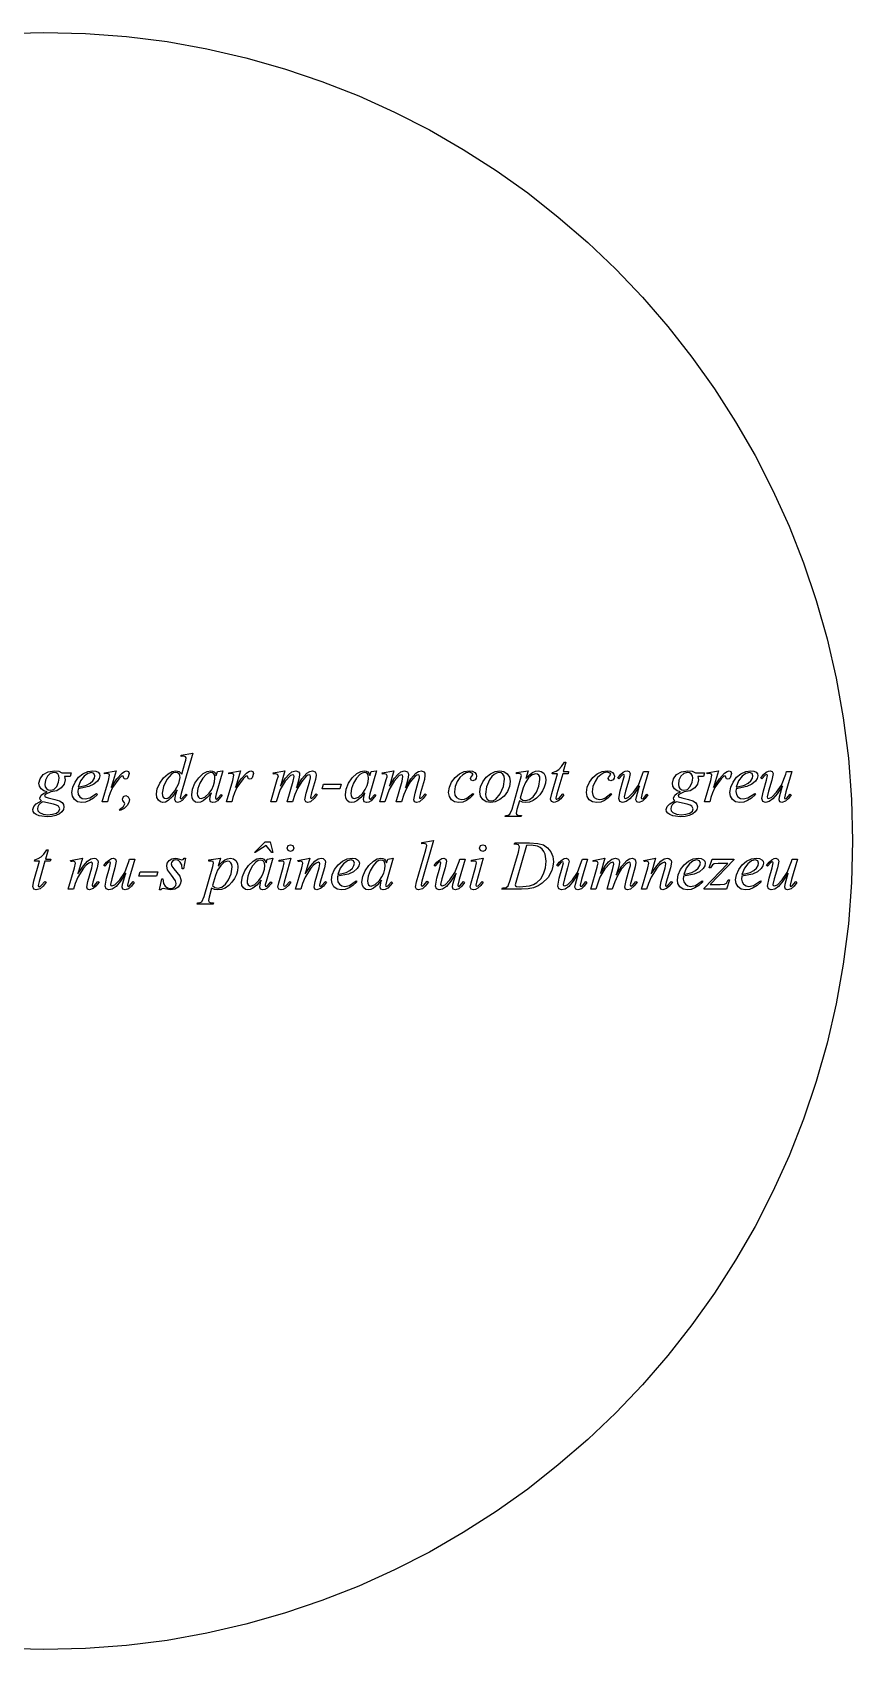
# Model space of a CAD drawing. Extents: x 47 to 525, y 11 to 386.
# Drawn here: x 469.7 to 525.4, y 276.6 to 386.3 of the extents above; entities that cross this region are included whole.
import ezdxf

# ---------------------------------------------------------------- set-up
doc = ezdxf.new("R2010")
doc.units = 0
doc.layers.add('Layer_1', color=7, linetype='CONTINUOUS')

msp = doc.modelspace()

# ---------------------------------------------------------------- linework, layer by layer
at = {"layer": 'Layer_1', "color": 1}
for points in [[(467.807811, 386.24511), (470.529017, 386.312552), (473.352992, 386.241146), (476.139896, 386.029227), (478.886279, 385.680242), (481.588694, 385.19764), (484.243694, 384.58487), (486.847829, 383.845378), (489.397652, 382.982614), (491.889714, 382.000024), (494.320569, 380.901058), (496.686767, 379.689163), (498.984861, 378.367787), (501.211402, 376.940378), (503.362943, 375.410385), (505.436036, 373.781255), (507.427232, 372.056436), (509.333083, 370.239377), (511.150142, 368.333525), (512.874961, 366.342328), (514.50409, 364.269236), (516.034083, 362.117694), (517.461492, 359.891153), (518.782867, 357.593059), (519.994762, 355.22686), (521.093728, 352.796006), (522.076317, 350.303943), (522.939081, 347.75412), (523.678573, 345.149985), (524.291343, 342.494985), (524.773944, 339.79257), (525.122928, 337.046187), (525.334847, 334.259283), (525.406253, 331.435308), (525.406253, 331.435308)], [(525.406253, 331.435307), (525.334847, 328.611332), (525.122928, 325.824428), (524.773944, 323.078045), (524.291343, 320.375629), (523.678573, 317.72063), (522.939081, 315.116495), (522.076317, 312.566672), (521.093728, 310.074609), (519.994762, 307.643754), (518.782867, 305.277556), (517.461492, 302.979462), (516.034083, 300.752921), (514.50409, 298.601379), (512.874961, 296.528286), (511.150142, 294.53709), (509.333083, 292.631238), (507.427232, 290.814179), (505.436036, 289.08936), (503.362943, 287.46023), (501.211402, 285.930237), (498.984861, 284.502828), (496.686767, 283.181452), (494.320569, 281.969557), (491.889714, 280.870591), (489.397652, 279.888001), (486.847829, 279.025237), (484.243694, 278.285745), (481.588694, 277.672975), (478.886279, 277.190373), (476.139896, 276.841388), (473.352992, 276.629469), (470.529017, 276.558062), (467.807811, 276.625505)]]:
    msp.add_lwpolyline(points, dxfattribs=at)
at = {"layer": 'Layer_1', "color": 7}
for points in [[(480.646401, 337.398559), (479.848954, 334.663117), (479.784043, 334.371026), (479.80267, 334.326982), (479.84441, 334.306126), (479.916264, 334.336261), (480.180537, 334.614442), (480.259362, 334.565762), (479.920893, 334.190217), (479.756886, 334.082422), (479.603308, 334.04649), (479.473486, 334.102127), (479.422488, 334.259762), (479.492028, 334.614442), (479.582452, 334.901897), (479.261389, 334.462602), (478.970453, 334.183263), (478.784412, 334.080683), (478.606499, 334.04649), (478.441322, 334.085319), (478.298171, 334.201808), (478.200805, 334.387262), (478.168349, 334.628353), (478.223411, 334.985351), (478.388595, 335.365532), (478.644169, 335.720791), (478.970453, 336.003029), (479.243997, 336.150813), (479.49437, 336.200074), (479.70996, 336.149074), (479.888437, 335.979848), (480.115626, 336.786571), (480.157367, 336.923342), (480.185024, 337.076343), (480.150255, 337.157479), (480.025089, 337.196889), (479.848898, 337.180661), (479.848898, 337.266434), (480.646345, 337.398567), (480.646401, 337.398559)], [(472.382116, 336.056338), (472.314891, 335.815247), (471.927767, 335.815247), (471.971793, 335.581113), (471.906889, 335.29192), (471.712177, 335.036342), (471.401535, 334.850888), (470.993526, 334.772069), (470.624944, 334.595889), (470.578575, 334.51939), (470.620316, 334.433617), (470.831249, 334.357118), (471.28097, 334.2528), (471.591033, 334.156596), (471.774746, 334.044164), (471.863413, 333.912029), (471.892969, 333.761347), (471.85762, 333.57937), (471.751575, 333.413621), (471.579441, 333.273372), (471.341252, 333.167895), (471.057859, 333.100088), (470.745481, 333.077485), (470.221592, 333.147031), (470.018738, 333.226429), (469.883123, 333.330167), (469.806627, 333.447815), (469.781128, 333.568939), (469.848353, 333.777574), (470.012945, 333.953754), (470.367614, 334.16239), (470.287646, 334.249902), (470.26099, 334.345527), (470.3537, 334.542572), (470.500915, 334.652105), (470.752452, 334.772069), (470.523521, 334.849729), (470.346758, 334.985342), (470.235485, 335.159205), (470.198394, 335.351612), (470.270254, 335.663407), (470.485837, 335.94043), (470.823142, 336.135157), (471.255485, 336.200066), (471.540614, 336.165293), (471.756204, 336.056338), (472.382116, 336.056338), (472.382116, 336.056338)], [(471.577698, 335.692384), (471.551621, 335.858134), (471.473389, 335.984473), (471.355166, 336.064451), (471.204488, 336.091111), (470.965135, 336.025043), (470.770994, 335.826838), (470.644058, 335.559089), (470.601746, 335.27975), (470.628987, 335.117478), (470.710712, 334.987661), (470.831263, 334.902468), (470.974984, 334.87407), (471.21143, 334.941298), (471.406164, 335.126752), (471.531357, 335.428114), (471.577698, 335.692384), (471.577698, 335.692384)], [(472.848065, 334.976071), (472.831978, 334.78366), (472.868491, 334.592412), (472.978028, 334.4313), (473.139721, 334.323504), (473.332697, 334.287573), (473.652624, 334.354798), (474.111602, 334.65848), (474.160286, 334.591252), (473.888772, 334.352915), (473.623633, 334.182674), (473.364869, 334.08053), (473.112479, 334.046481), (472.815758, 334.099799), (472.602475, 334.259754), (472.473824, 334.484037), (472.430941, 334.730342), (472.48426, 335.079808), (472.644216, 335.437385), (472.884726, 335.758453), (473.179704, 335.998384), (473.506574, 336.149645), (473.842701, 336.200066), (474.056555, 336.175145), (474.206655, 336.100382), (474.295322, 335.991428), (474.324878, 335.86393), (474.286629, 335.675579), (474.171885, 335.49534), (473.922683, 335.287864), (473.578428, 335.124432), (472.848206, 334.976071), (472.848065, 334.976071)], [(472.864434, 335.089659), (473.423121, 335.224113), (473.672323, 335.363783), (473.849672, 335.527795), (473.957452, 335.701658), (473.993379, 335.866247), (473.930782, 336.023883), (473.756934, 336.084157), (473.512952, 336.020986), (473.253901, 335.831475), (473.024398, 335.52084), (472.864434, 335.089659), (472.864434, 335.089659)], [(474.635378, 336.070246), (475.43514, 336.200066), (475.101327, 335.073432), (475.488473, 335.662248), (475.83852, 336.042427), (476.008898, 336.160656), (476.144505, 336.200066), (476.265042, 336.153702), (476.309097, 336.023883), (476.230273, 335.731794), (476.162476, 335.653556), (476.070337, 335.627476), (475.977599, 335.662249), (475.93123, 335.768884), (475.910346, 335.826838), (475.866291, 335.84538), (475.792123, 335.826838), (475.608989, 335.646021), (475.191723, 335.057207), (475.024817, 334.711798), (474.913537, 334.394207), (474.83934, 334.102119), (474.484672, 334.102119), (474.913537, 335.541703), (474.987705, 335.898703), (474.952935, 335.968248), (474.830084, 336.005338), (474.651578, 335.984482), (474.635491, 336.070255), (474.635378, 336.070246)], [(479.786357, 335.752659), (479.764915, 335.886532), (479.70059, 335.99143), (479.60323, 336.059235), (479.482686, 336.081837), (479.335043, 336.051701), (479.184215, 335.961292), (478.873002, 335.599657), (478.636549, 335.12791), (478.557731, 334.677025), (478.576859, 334.523446), (478.634242, 334.410435), (478.718266, 334.342628), (478.817376, 334.320025), (478.945593, 334.352625), (479.08917, 334.450422), (479.422404, 334.841614), (479.695369, 335.33017), (479.786357, 335.752659), (479.786357, 335.752659)], [(482.679446, 336.200066), (482.22741, 334.628345), (482.176384, 334.417389), (482.169329, 334.366389), (482.192471, 334.30148), (482.23884, 334.280624), (482.317665, 334.317714), (482.558767, 334.595895), (482.637564, 334.540257), (482.30838, 334.171669), (482.145538, 334.077783), (481.995452, 334.046487), (481.844745, 334.097487), (481.796062, 334.241215), (481.847088, 334.540257), (481.895771, 334.71412), (481.604249, 334.377407), (481.337084, 334.160079), (481.155685, 334.074885), (480.977758, 334.046487), (480.820123, 334.08126), (480.685658, 334.185577), (480.59352, 334.353066), (480.562807, 334.572713), (480.617862, 334.951155), (480.783025, 335.349301), (481.035134, 335.71847), (481.346341, 336.005343), (481.605399, 336.151389), (481.849402, 336.200071), (481.978631, 336.181526), (482.083533, 336.125889), (482.166993, 336.027366), (482.227269, 335.880161), (482.310722, 336.144434), (482.679304, 336.200071), (482.679446, 336.200066)], [(481.854171, 336.07952), (481.701172, 336.044747), (481.538901, 335.94043), (481.315197, 335.695862), (481.116979, 335.356249), (480.979628, 334.987659), (480.933845, 334.65616), (480.953551, 334.514752), (481.012669, 334.405798), (481.097287, 334.337993), (481.193489, 334.315391), (481.457176, 334.408697), (481.742891, 334.688616), (481.91632, 334.938255), (482.040198, 335.191081), (482.114525, 335.447094), (482.1393, 335.706295), (482.12018, 335.8761), (482.062818, 335.99143), (481.972401, 336.057497), (481.854171, 336.07952), (481.854171, 336.07952)], [(483.073541, 336.070235), (483.873302, 336.200054), (483.53949, 335.07342), (483.926614, 335.662237), (484.276654, 336.042416), (484.447053, 336.160645), (484.582668, 336.200054), (484.703205, 336.153691), (484.74726, 336.023871), (484.668435, 335.731783), (484.600631, 335.653544), (484.508471, 335.627465), (484.415761, 335.662237), (484.369392, 335.768872), (484.348508, 335.826827), (484.304453, 335.845369), (484.230257, 335.826827), (484.047123, 335.64601), (483.629857, 335.057195), (483.462951, 334.711786), (483.351671, 334.394196), (483.277503, 334.102107), (482.922834, 334.102107), (483.351671, 335.541692), (483.425867, 335.898692), (483.391097, 335.968237), (483.268218, 336.005327), (483.08974, 335.98447), (483.073371, 336.070243), (483.073541, 336.070235)], [(486.886927, 336.200054), (486.58557, 335.154556), (486.92864, 335.708601), (487.145979, 335.956645), (487.357505, 336.125872), (487.614835, 336.200054), (487.807226, 336.125872), (487.864609, 336.041258), (487.883736, 335.935781), (487.830424, 335.639056), (487.665832, 335.050239), (488.033843, 335.651804), (488.382141, 336.042416), (488.568767, 336.160645), (488.753065, 336.200054), (488.926914, 336.125872), (488.979069, 336.033724), (488.996454, 335.901009), (488.954741, 335.615874), (488.699725, 334.714103), (488.616272, 334.387242), (488.637157, 334.331605), (488.674241, 334.315377), (488.75538, 334.359421), (489.003425, 334.62833), (489.079907, 334.579647), (488.873602, 334.324648), (488.623243, 334.104422), (488.430824, 334.046467), (488.294059, 334.102105), (488.240747, 334.238875), (488.335772, 334.686285), (488.546733, 335.430417), (488.623243, 335.715552), (488.630299, 335.801325), (488.604899, 335.891732), (488.542302, 335.924188), (488.442035, 335.899267), (488.335969, 335.824507), (488.026498, 335.470985), (487.737884, 334.999238), (487.560549, 334.599932), (487.394814, 334.102105), (487.044746, 334.102105), (487.441155, 335.504599), (487.506066, 335.808279), (487.480666, 335.901006), (487.41807, 335.931142), (487.255792, 335.875507), (486.896466, 335.488372), (486.558026, 334.920419), (486.282153, 334.102105), (485.939084, 334.102105), (486.367949, 335.60428), (486.423575, 335.799008), (486.439662, 335.863916), (486.393292, 335.954323), (486.27507, 335.99605), (486.108163, 335.968223), (486.087279, 336.053993), (486.88704, 336.20004), (486.886927, 336.200054)], [(493.10194, 336.200054), (492.649905, 334.628333), (492.598908, 334.417378), (492.591852, 334.366377), (492.614994, 334.301469), (492.661363, 334.280613), (492.74016, 334.317703), (492.981262, 334.595883), (493.060087, 334.540246), (492.730903, 334.171658), (492.568054, 334.077771), (492.417947, 334.046476), (492.267268, 334.097476), (492.218585, 334.241203), (492.269582, 334.540246), (492.318266, 334.714109), (492.026744, 334.377395), (491.759579, 334.160067), (491.57818, 334.074874), (491.400253, 334.046476), (491.242625, 334.081248), (491.108182, 334.185566), (491.016022, 334.353055), (490.985302, 334.572702), (491.040364, 334.951144), (491.205548, 335.34929), (491.457643, 335.718459), (491.768864, 336.005332), (492.027916, 336.151378), (492.271897, 336.20006), (492.40114, 336.181514), (492.506028, 336.125878), (492.589488, 336.027355), (492.649764, 335.88015), (492.733217, 336.144423), (493.101799, 336.20006), (493.10194, 336.200054)], [(492.276666, 336.079509), (492.123666, 336.044736), (491.961396, 335.940418), (491.737699, 335.695851), (491.539502, 335.356238), (491.402151, 334.987648), (491.356368, 334.656149), (491.376067, 334.514741), (491.435164, 334.405787), (491.519781, 334.337982), (491.615984, 334.31538), (491.879692, 334.408686), (492.165414, 334.688605), (492.338843, 334.938243), (492.462721, 335.19107), (492.537048, 335.447083), (492.561824, 335.706284), (492.542696, 335.876089), (492.485313, 335.991419), (492.394896, 336.057486), (492.276666, 336.079509), (492.276666, 336.079509)], [(494.277255, 336.200054), (493.975898, 335.154556), (494.318996, 335.708601), (494.536314, 335.956645), (494.747832, 336.125872), (495.005162, 336.200054), (495.197582, 336.125872), (495.254943, 336.041258), (495.274064, 335.935781), (495.220752, 335.639056), (495.05616, 335.050239), (495.424171, 335.651804), (495.772468, 336.042416), (495.959095, 336.160645), (496.143393, 336.200054), (496.317242, 336.125872), (496.369396, 336.033724), (496.386781, 335.901009), (496.345069, 335.615874), (496.090081, 334.714103), (496.006628, 334.387242), (496.027512, 334.331605), (496.064596, 334.315377), (496.145735, 334.359421), (496.39378, 334.62833), (496.470291, 334.579647), (496.263958, 334.324648), (496.013599, 334.104422), (495.82118, 334.046467), (495.684415, 334.102105), (495.631103, 334.238875), (495.726156, 334.686285), (495.937088, 335.430417), (496.013599, 335.715552), (496.020654, 335.801325), (495.995254, 335.891732), (495.932658, 335.924188), (495.832398, 335.899267), (495.726353, 335.824507), (495.416861, 335.470985), (495.12824, 334.999238), (494.950905, 334.599932), (494.78517, 334.102105), (494.43513, 334.102105), (494.831539, 335.504599), (494.896422, 335.808279), (494.871022, 335.901006), (494.808425, 335.931142), (494.646148, 335.875507), (494.28685, 335.488372), (493.948381, 334.920419), (493.672537, 334.102105), (493.32944, 334.102105), (493.758305, 335.60428), (493.813931, 335.799008), (493.830017, 335.863916), (493.783648, 335.954323), (493.665425, 335.99605), (493.498519, 335.968223), (493.477635, 336.053993), (494.277396, 336.20004), (494.277255, 336.200054)], [(499.699478, 334.607469), (499.457218, 334.355946), (499.212644, 334.180924), (498.959964, 334.080083), (498.693384, 334.04647), (498.400133, 334.092834), (498.178751, 334.231924), (498.041401, 334.449253), (497.995617, 334.730331), (498.044879, 335.082114), (498.192665, 335.428103), (498.425639, 335.738737), (498.725839, 335.984462), (499.058494, 336.146156), (499.384207, 336.200054), (499.605004, 336.173395), (499.762046, 336.093417), (499.855942, 335.976929), (499.88724, 335.8361), (499.86522, 335.702805), (499.799158, 335.590375), (499.639195, 335.511556), (499.518658, 335.55792), (499.472289, 335.673828), (499.488658, 335.754964), (499.560511, 335.843054), (499.627737, 335.919554), (499.639308, 335.968237), (499.595253, 336.049373), (499.405176, 336.095736), (499.179151, 336.055748), (498.955455, 335.935781), (498.749129, 335.742215), (498.575274, 335.48142), (498.432695, 335.124421), (498.385169, 334.767424), (498.418781, 334.55531), (498.519619, 334.391879), (498.678412, 334.289299), (498.885887, 334.255106), (499.063236, 334.277128), (499.23827, 334.343196), (499.632337, 334.66774), (499.69959, 334.607469), (499.699478, 334.607469)], [(502.166015, 335.474467), (502.119646, 335.128479), (501.980539, 334.785968), (501.760892, 334.480549), (501.468221, 334.245835), (501.143693, 334.096311), (500.828423, 334.04647), (500.539808, 334.09689), (500.309134, 334.248152), (500.159613, 334.481708), (500.109772, 334.774378), (500.158456, 335.115729), (500.304506, 335.458239), (500.534009, 335.765396), (500.828423, 336.00069), (501.151807, 336.150213), (501.463592, 336.200054), (501.742357, 336.149634), (501.966625, 335.998373), (502.116168, 335.766555), (502.166015, 335.474467), (502.166015, 335.474467)], [(501.781177, 335.634419), (501.754521, 335.824509), (501.674553, 335.9636), (501.554588, 336.050531), (501.40331, 336.079509), (501.236264, 336.048938), (501.075882, 335.957225), (500.922165, 335.804371), (500.775111, 335.590375), (500.561243, 335.104717), (500.489954, 334.621376), (500.517774, 334.426071), (500.601234, 334.280607), (500.726999, 334.191936), (500.881735, 334.162379), (501.042561, 334.19266), (501.198169, 334.283504), (501.493734, 334.646878), (501.709316, 335.137171), (501.781177, 335.634419), (501.781177, 335.634419)], [(503.394641, 336.200054), (503.234678, 335.666874), (503.473445, 335.918975), (503.684399, 336.081826), (503.885503, 336.170497), (504.090093, 336.200054), (504.281334, 336.158906), (504.442448, 336.035462), (504.551985, 335.84827), (504.588498, 335.611237), (504.562563, 335.355079), (504.48476, 335.096603), (504.355088, 334.835808), (504.173546, 334.572696), (503.957521, 334.342472), (503.724397, 334.178027), (503.474173, 334.079359), (503.206851, 334.04647), (503.000546, 334.071983), (502.801184, 334.16239), (502.631964, 333.564302), (502.580966, 333.334804), (502.606366, 333.249031), (502.694448, 333.193394), (502.933236, 333.172538), (502.912352, 333.086765), (501.82049, 333.086765), (501.843633, 333.172538), (502.024452, 333.195711), (502.135733, 333.246717), (502.293354, 333.606034), (502.879868, 335.636756), (502.93318, 335.875527), (502.896096, 335.972888), (502.78713, 336.007661), (502.599367, 335.991433), (502.599367, 336.08184), (503.3945, 336.200068), (503.394641, 336.200054)], [(502.854496, 334.345516), (503.023145, 334.216856), (503.24162, 334.17397), (503.487351, 334.241198), (503.730768, 334.44056), (503.946358, 334.744242), (504.115578, 335.152239), (504.192088, 335.615874), (504.170647, 335.779305), (504.106321, 335.898692), (504.015333, 335.973452), (503.909274, 335.998373), (503.660071, 335.926509), (503.413183, 335.710918), (503.202222, 335.399124), (503.056172, 335.038648), (502.854496, 334.345516), (502.854496, 334.345516)], [(505.951575, 336.774961), (505.770755, 336.144417), (506.134709, 336.144417), (506.09531, 335.998373), (505.733671, 335.998373), (505.334947, 334.63065), (505.270036, 334.345516), (505.288663, 334.285241), (505.332718, 334.264385), (505.48571, 334.345521), (505.733756, 334.630656), (505.810266, 334.572702), (505.602783, 334.307849), (505.406886, 334.134566), (505.144927, 334.046476), (504.978021, 334.109067), (504.91311, 334.273656), (504.987306, 334.656155), (505.37443, 335.998378), (505.02439, 335.998378), (505.047532, 336.088785), (505.281099, 336.175138), (505.471769, 336.295104), (505.650846, 336.484615), (505.849636, 336.774966), (505.951631, 336.774966), (505.951575, 336.774961)], [(509.055624, 334.607469), (508.813364, 334.355946), (508.568791, 334.180924), (508.31611, 334.080083), (508.04953, 334.04647), (507.75628, 334.092834), (507.534898, 334.231924), (507.397547, 334.449253), (507.351764, 334.730331), (507.401026, 335.082114), (507.548811, 335.428103), (507.781786, 335.738737), (508.081986, 335.984462), (508.414641, 336.146156), (508.740354, 336.200054), (508.96115, 336.173395), (509.118193, 336.093417), (509.212088, 335.976929), (509.243386, 335.8361), (509.221366, 335.702805), (509.155305, 335.590375), (508.995341, 335.511556), (508.874804, 335.55792), (508.828435, 335.673828), (508.844522, 335.754964), (508.916376, 335.843054), (508.983601, 335.919554), (508.995172, 335.968237), (508.951117, 336.049373), (508.76104, 336.095736), (508.535016, 336.055748), (508.311319, 335.935781), (508.104994, 335.742215), (507.931138, 335.48142), (507.788559, 335.124421), (507.741033, 334.767424), (507.774646, 334.55531), (507.875484, 334.391879), (508.034276, 334.289299), (508.241752, 334.255106), (508.4191, 334.277128), (508.594134, 334.343196), (508.988229, 334.66774), (509.055455, 334.607469), (509.055624, 334.607469)], [(511.56156, 336.144417), (511.158208, 334.762787), (511.067784, 334.373334), (511.081613, 334.310743), (511.123325, 334.292201), (511.209121, 334.326974), (511.450195, 334.614425), (511.519734, 334.561108), (511.334286, 334.309586), (511.14421, 334.134563), (510.898479, 334.046473), (510.757057, 334.097473), (510.70606, 334.22961), (510.736201, 334.438245), (510.947162, 335.184698), (510.584944, 334.638188), (510.28648, 334.292201), (510.031478, 334.107905), (509.795018, 334.046473), (509.614198, 334.120655), (509.54003, 334.308426), (509.642025, 334.841606), (509.843701, 335.557922), (509.917898, 335.87783), (509.897013, 335.924193), (509.855301, 335.94505), (509.757934, 335.910277), (509.537716, 335.652958), (509.465834, 335.703958), (509.644925, 335.937513), (509.834444, 336.100365), (509.977009, 336.175128), (510.107974, 336.200049), (510.247082, 336.144411), (510.302708, 336.005321), (510.209969, 335.557914), (509.992066, 334.809145), (509.90167, 334.422009), (509.92961, 334.350147), (510.008434, 334.324634), (510.207796, 334.401133), (510.534666, 334.739588), (510.873107, 335.233358), (511.158264, 335.96822), (511.209262, 336.1444), (511.561616, 336.1444), (511.56156, 336.144417)], [(515.361033, 336.056327), (515.293808, 335.815236), (514.906683, 335.815236), (514.950738, 335.581101), (514.885827, 335.291909), (514.691094, 335.036331), (514.380452, 334.850877), (513.972443, 334.772058), (513.603861, 334.595878), (513.557492, 334.519379), (513.599232, 334.433606), (513.810194, 334.357106), (514.259915, 334.252789), (514.569964, 334.156585), (514.753691, 334.044153), (514.842358, 333.912017), (514.871914, 333.761335), (514.836558, 333.579358), (514.730492, 333.413609), (514.558372, 333.27336), (514.320169, 333.167884), (514.036783, 333.100077), (513.724426, 333.077474), (513.200509, 333.147019), (512.997669, 333.226418), (512.86204, 333.330156), (512.785543, 333.447803), (512.760045, 333.568927), (512.82727, 333.777563), (512.991862, 333.953743), (513.346559, 334.162379), (513.26657, 334.249891), (513.239907, 334.345516), (513.332645, 334.54256), (513.479852, 334.652094), (513.731369, 334.772058), (513.502451, 334.849718), (513.325674, 334.98533), (513.214401, 335.159194), (513.17731, 335.351601), (513.249178, 335.663396), (513.464782, 335.940418), (513.802066, 336.135145), (514.234402, 336.200054), (514.519559, 336.165282), (514.735149, 336.056327), (515.361033, 336.056327), (515.361033, 336.056327)], [(514.556643, 335.692373), (514.530559, 335.858122), (514.452306, 335.984462), (514.334083, 336.06444), (514.183404, 336.0911), (513.944052, 336.025031), (513.749911, 335.826827), (513.622996, 335.559078), (513.58069, 335.279739), (513.607925, 335.117467), (513.689628, 334.98765), (513.810179, 334.902456), (513.953901, 334.874059), (514.190375, 334.941287), (514.38508, 335.126741), (514.510274, 335.428103), (514.556643, 335.692373), (514.556643, 335.692373)], [(515.509397, 336.070235), (516.309187, 336.200054), (515.975346, 335.07342), (516.362491, 335.662237), (516.712539, 336.042416), (516.882916, 336.160645), (517.018524, 336.200054), (517.139089, 336.153691), (517.183116, 336.023871), (517.10432, 335.731783), (517.036502, 335.653544), (516.944356, 335.627465), (516.851618, 335.662237), (516.805277, 335.768872), (516.784392, 335.826827), (516.740366, 335.845369), (516.66617, 335.826827), (516.483036, 335.64601), (516.06577, 335.057195), (515.898864, 334.711786), (515.787584, 334.394196), (515.713416, 334.102107), (515.358719, 334.102107), (515.787584, 335.541692), (515.86178, 335.898692), (515.826982, 335.968237), (515.70413, 336.005327), (515.525625, 335.98447), (515.509256, 336.070243), (515.509397, 336.070235)], [(517.496072, 334.976059), (517.479703, 334.783649), (517.516216, 334.592401), (517.625753, 334.431289), (517.787445, 334.323493), (517.980422, 334.287561), (518.300349, 334.354787), (518.759327, 334.658469), (518.80801, 334.591241), (518.536497, 334.352904), (518.271358, 334.182663), (518.012594, 334.080518), (517.760204, 334.04647), (517.463483, 334.099788), (517.2502, 334.259743), (517.121549, 334.484026), (517.078666, 334.730331), (517.131984, 335.079796), (517.291941, 335.437374), (517.532451, 335.758442), (517.827429, 335.998373), (518.154299, 336.149634), (518.490426, 336.200054), (518.70428, 336.175133), (518.85438, 336.100371), (518.943047, 335.991417), (518.972602, 335.863919), (518.934354, 335.675568), (518.81961, 335.495328), (518.570408, 335.287853), (518.226153, 335.124421), (517.495931, 334.976059), (517.496072, 334.976059)], [(517.512159, 335.089648), (518.070846, 335.224102), (518.320048, 335.363772), (518.497397, 335.527784), (518.605177, 335.701647), (518.641104, 335.866236), (518.578507, 336.023871), (518.404658, 336.084146), (518.160677, 336.020975), (517.901626, 335.831464), (517.672122, 335.520829), (517.512159, 335.089648), (517.512159, 335.089648)], [(521.270061, 336.144417), (520.866709, 334.762787), (520.776285, 334.373334), (520.790114, 334.310743), (520.831854, 334.292201), (520.917622, 334.326974), (521.158696, 334.614425), (521.228235, 334.561108), (521.042787, 334.309586), (520.85271, 334.134563), (520.60698, 334.046473), (520.465558, 334.097473), (520.41456, 334.22961), (520.444702, 334.438245), (520.655663, 335.184698), (520.293445, 334.638188), (519.994981, 334.292201), (519.739979, 334.107905), (519.503519, 334.046473), (519.322699, 334.120655), (519.248531, 334.308426), (519.350526, 334.841606), (519.552202, 335.557922), (519.626398, 335.87783), (519.605514, 335.924193), (519.563802, 335.94505), (519.466435, 335.910277), (519.246217, 335.652958), (519.174335, 335.703958), (519.353426, 335.937513), (519.542945, 336.100365), (519.68551, 336.175128), (519.816475, 336.200049), (519.955582, 336.144411), (520.011208, 336.005321), (519.91847, 335.557914), (519.700566, 334.809145), (519.610171, 334.422009), (519.638111, 334.350147), (519.716935, 334.324634), (519.916297, 334.401133), (520.243167, 334.739588), (520.581608, 335.233358), (520.866765, 335.96822), (520.917763, 336.1444), (521.270117, 336.1444), (521.270061, 336.144417)], [(490.709599, 335.286693), (490.614547, 334.978376), (489.413719, 334.978376), (489.508772, 335.286693), (490.709599, 335.286693), (490.709599, 335.286693)], [(470.467295, 334.102119), (470.302131, 334.004176), (470.182166, 333.881892), (470.110876, 333.748597), (470.087113, 333.617619), (470.12189, 333.47795), (470.226221, 333.36494), (470.471945, 333.257145), (470.810392, 333.221213), (471.117549, 333.249611), (471.376022, 333.334804), (471.553357, 333.462883), (471.612468, 333.624576), (471.524386, 333.796119), (471.397471, 333.869721), (471.18826, 333.928256), (470.467295, 334.102119), (470.467295, 334.102119)], [(475.655386, 333.58053), (475.938201, 333.779891), (476.021654, 333.958391), (476.007825, 334.03489), (475.942914, 334.109073), (475.880317, 334.185572), (475.863948, 334.275982), (475.931174, 334.447525), (476.093451, 334.51939), (476.260358, 334.442891), (476.334554, 334.25048), (476.293984, 334.043004), (476.172276, 333.833209), (475.973493, 333.646017), (475.701699, 333.506348), (475.65533, 333.58053), (475.655386, 333.58053)], [(513.44624, 334.102107), (513.281055, 334.004164), (513.161082, 333.881881), (513.089814, 333.748586), (513.066058, 333.617608), (513.100828, 333.477939), (513.205137, 333.364929), (513.450861, 333.257133), (513.789309, 333.221201), (514.096473, 333.249599), (514.354967, 333.334793), (514.532301, 333.462872), (514.591413, 333.624565), (514.503331, 333.796108), (514.376395, 333.86971), (514.167176, 333.928244), (513.44624, 334.102107), (513.44624, 334.102107)], [(496.973296, 331.464041), (496.180477, 328.705415), (496.122537, 328.452735), (496.143421, 328.394781), (496.199047, 328.371611), (496.2941, 328.411017), (496.546773, 328.705426), (496.616313, 328.633564), (496.404787, 328.369871), (496.210646, 328.200065), (495.951002, 328.111975), (495.802638, 328.172246), (495.744698, 328.311336), (495.818866, 328.654425), (496.447092, 330.828871), (496.523603, 331.134871), (496.479548, 331.225281), (496.342783, 331.26237), (496.180505, 331.246143), (496.180505, 331.331916), (496.973324, 331.464052), (496.973296, 331.464041)], [(470.821992, 330.840451), (470.641172, 330.20991), (471.005126, 330.20991), (470.965699, 330.063863), (470.604088, 330.063863), (470.205364, 328.696144), (470.140453, 328.411006), (470.15908, 328.350735), (470.203107, 328.329878), (470.356128, 328.411014), (470.604173, 328.696152), (470.680655, 328.638198), (470.473179, 328.373345), (470.277303, 328.200062), (470.015344, 328.111972), (469.848438, 328.174563), (469.783527, 328.339152), (469.857723, 328.721651), (470.244847, 330.063871), (469.894807, 330.063871), (469.917949, 330.154281), (470.151516, 330.240634), (470.342186, 330.3606), (470.521263, 330.55011), (470.720053, 330.840459), (470.822048, 330.840459), (470.821992, 330.840451)], [(485.883148, 331.382905), (486.057025, 330.650363), (486.008341, 330.650363), (485.61656, 331.118632), (484.877082, 330.650363), (484.814485, 330.650363), (485.535422, 331.382905), (485.883148, 331.382905), (485.883148, 331.382905)], [(487.267109, 331.18586), (487.431701, 331.118632), (487.498926, 330.954043), (487.429387, 330.789453), (487.267109, 330.722225), (487.102517, 330.789453), (487.035292, 330.954043), (487.102517, 331.118632), (487.267109, 331.18586), (487.267109, 331.18586)], [(500.313791, 331.18586), (500.478354, 331.118632), (500.545608, 330.954043), (500.47604, 330.789453), (500.313791, 330.722225), (500.149199, 330.789453), (500.081973, 330.954043), (500.149199, 331.118632), (500.313791, 331.18586), (500.313791, 331.18586)], [(502.451144, 331.225269), (502.479084, 331.311042), (503.482864, 331.311042), (504.03748, 331.274531), (504.426361, 331.164995), (504.70339, 330.976644), (504.917823, 330.70368), (505.055173, 330.379136), (505.100957, 330.03141), (505.074294, 329.72715), (504.994305, 329.431002), (504.755545, 328.96505), (504.347536, 328.580235), (504.060079, 328.396519), (503.749451, 328.267281), (503.38724, 328.192519), (502.945033, 328.167598), (501.614412, 328.167598), (501.644553, 328.253371), (501.890284, 328.285826), (502.027049, 328.392461), (502.177727, 328.784234), (502.7341, 330.685136), (502.799011, 331.037496), (502.738729, 331.176586), (502.502283, 331.225269), (502.451285, 331.225269), (502.451144, 331.225269)], [(503.274076, 331.137179), (502.592538, 328.784234), (502.516055, 328.457369), (502.539198, 328.385507), (502.606423, 328.339144), (502.801156, 328.318287), (503.475752, 328.39247), (503.760288, 328.486935), (503.988042, 328.617333), (504.242479, 328.873491), (504.440105, 329.210784), (504.567021, 329.614726), (504.609326, 330.070828), (504.544415, 330.545474), (504.463276, 330.730203), (504.349681, 330.879869), (504.204949, 330.996502), (504.030368, 331.079811), (503.591661, 331.146459), (503.274048, 331.137202), (503.274076, 331.137179)], [(473.140165, 330.265545), (472.831837, 329.210776), (473.214333, 329.746854), (473.494834, 330.061546), (473.722016, 330.214545), (473.939926, 330.265545), (474.045407, 330.24642), (474.130031, 330.189045), (474.187393, 330.100955), (474.206514, 329.989684), (474.139288, 329.618776), (473.856473, 328.642823), (473.80779, 328.436508), (473.826417, 328.38087), (473.865843, 328.360014), (473.933068, 328.39015), (474.20197, 328.686875), (474.273824, 328.642829), (474.064034, 328.378557), (473.865843, 328.202376), (473.624741, 328.111969), (473.487976, 328.165286), (473.436978, 328.304377), (473.515803, 328.686875), (473.784704, 329.618782), (473.835702, 329.890006), (473.80556, 329.964188), (473.731392, 329.994323), (473.576057, 329.938689), (473.401044, 329.800178), (473.219074, 329.59328), (472.827294, 328.981284), (472.646474, 328.550102), (472.530565, 328.167603), (472.182839, 328.167603), (472.604761, 329.618782), (472.678929, 329.934052), (472.637189, 330.022142), (472.537508, 330.061552), (472.440169, 330.052266), (472.35206, 330.038353), (472.338231, 330.121806), (473.140334, 330.265533), (473.140165, 330.265545)], [(476.700878, 330.20991), (476.297498, 328.828277), (476.207102, 328.438825), (476.220931, 328.376233), (476.262644, 328.357691), (476.348439, 328.392464), (476.589513, 328.679919), (476.659053, 328.626601), (476.473605, 328.375079), (476.283528, 328.200056), (476.037797, 328.111966), (475.896376, 328.162966), (475.845378, 328.2951), (475.875519, 328.503736), (476.08648, 329.250188), (475.724262, 328.70368), (475.425798, 328.357691), (475.170796, 328.173397), (474.934336, 328.111966), (474.753517, 328.186148), (474.679349, 328.373919), (474.781344, 328.907099), (474.98302, 329.623413), (475.057216, 329.943323), (475.036332, 329.989686), (474.994619, 330.010543), (474.897252, 329.97577), (474.677034, 329.718454), (474.605152, 329.769454), (474.784244, 330.003009), (474.973763, 330.165861), (475.116327, 330.240622), (475.247293, 330.265542), (475.386372, 330.209907), (475.442026, 330.070817), (475.349288, 329.623407), (475.131384, 328.874638), (475.040988, 328.487505), (475.068928, 328.41564), (475.147753, 328.390127), (475.347115, 328.466626), (475.673984, 328.805078), (476.012425, 329.298852), (476.297554, 330.03371), (476.34858, 330.209893), (476.700935, 330.209893), (476.700878, 330.20991)], [(478.261003, 329.352186), (478.16595, 329.04387), (476.965151, 329.04387), (477.060204, 329.352186), (478.261003, 329.352186), (478.261003, 329.352186)], [(480.147997, 330.265545), (480.006575, 329.553865), (479.920808, 329.553865), (479.881988, 329.822194), (479.788672, 330.005909), (479.653642, 330.111966), (479.489629, 330.147319), (479.360399, 330.127614), (479.260126, 330.0685), (479.197536, 329.981569), (479.176673, 329.878409), (479.209128, 329.732365), (479.357492, 329.53764), (479.746959, 329.04155), (479.835041, 328.726279), (479.784622, 328.498518), (479.633365, 328.297417), (479.40734, 328.158327), (479.127989, 328.111963), (478.743179, 328.190779), (478.624956, 328.218607), (478.533396, 328.191948), (478.467335, 328.111972), (478.38154, 328.111972), (478.522961, 328.863058), (478.608729, 328.863058), (478.652156, 328.562276), (478.754779, 328.364651), (478.911257, 328.255118), (479.116418, 328.218607), (479.274046, 328.242948), (479.394605, 328.31597), (479.472837, 328.426663), (479.498914, 328.559379), (479.46183, 328.730925), (479.188272, 329.11574), (478.921685, 329.484331), (478.863716, 329.730056), (478.904286, 329.937533), (479.025994, 330.110235), (479.213771, 330.226724), (479.447916, 330.265553), (479.582367, 330.253954), (479.733046, 330.200636), (479.893009, 330.15659), (479.984576, 330.183829), (480.059915, 330.265545), (480.147997, 330.265545), (480.147997, 330.265545)], [(482.507911, 330.265545), (482.347947, 329.732365), (482.586714, 329.984466), (482.797668, 330.147319), (482.998773, 330.235988), (483.203363, 330.265545), (483.394604, 330.224397), (483.555717, 330.100955), (483.665255, 329.913763), (483.701767, 329.67673), (483.675833, 329.420572), (483.59803, 329.162096), (483.468357, 328.901302), (483.286816, 328.638189), (483.070791, 328.407965), (482.837666, 328.24352), (482.587443, 328.144852), (482.32012, 328.111963), (482.113816, 328.137476), (481.914454, 328.227886), (481.745205, 327.629798), (481.694208, 327.400298), (481.719608, 327.314525), (481.807689, 327.25889), (482.046478, 327.238034), (482.025593, 327.152261), (480.933732, 327.152261), (480.956874, 327.238034), (481.137694, 327.261222), (481.248974, 327.312216), (481.406595, 327.671533), (481.993081, 329.702252), (482.046421, 329.941023), (482.009309, 330.038387), (481.900371, 330.073159), (481.712609, 330.056932), (481.712609, 330.147341), (482.507742, 330.265567), (482.507911, 330.265545)], [(481.967766, 328.411006), (482.136415, 328.282349), (482.35489, 328.239463), (482.600621, 328.306688), (482.844038, 328.506053), (483.059627, 328.809732), (483.228848, 329.217733), (483.305358, 329.681364), (483.283916, 329.844796), (483.219591, 329.964182), (483.128588, 330.038943), (483.022543, 330.063863), (482.773327, 329.992), (482.526453, 329.776411), (482.315492, 329.464616), (482.169442, 329.104141), (481.967766, 328.411006), (481.967766, 328.411006)], [(486.059339, 330.265545), (485.607304, 328.693824), (485.556306, 328.482871), (485.54925, 328.431871), (485.572393, 328.366962), (485.618734, 328.346106), (485.697558, 328.383199), (485.938661, 328.661379), (486.017457, 328.605742), (485.688301, 328.237151), (485.525438, 328.143267), (485.375345, 328.111972), (485.224667, 328.162972), (485.175983, 328.306697), (485.226981, 328.605742), (485.275664, 328.779605), (484.984143, 328.442891), (484.716977, 328.225561), (484.535579, 328.140369), (484.357652, 328.111972), (484.200024, 328.146744), (484.06558, 328.251062), (483.97342, 328.41855), (483.9427, 328.638198), (483.997755, 329.016639), (484.162918, 329.414786), (484.415028, 329.783954), (484.726234, 330.070828), (484.985307, 330.216872), (485.229295, 330.265553), (485.358525, 330.247008), (485.463427, 330.191371), (485.546887, 330.09285), (485.607162, 329.945646), (485.690616, 330.209919), (486.059198, 330.265553), (486.059339, 330.265545)], [(485.234065, 330.144999), (485.081065, 330.110226), (484.918794, 330.005909), (484.695098, 329.761342), (484.4969, 329.421731), (484.35955, 329.053141), (484.313766, 328.721642), (484.333465, 328.580234), (484.392563, 328.47128), (484.47718, 328.403473), (484.573382, 328.38087), (484.837084, 328.474177), (485.122784, 328.754098), (485.296214, 329.003735), (485.420091, 329.256561), (485.494418, 329.512574), (485.519194, 329.771774), (485.500073, 329.94158), (485.442712, 330.056909), (485.352295, 330.122977), (485.234065, 330.144999), (485.234065, 330.144999)], [(487.29725, 330.265545), (486.838244, 328.640506), (486.791875, 328.443461), (486.812759, 328.38319), (486.866099, 328.36002), (486.949552, 328.397109), (487.21614, 328.693835), (487.297278, 328.640518), (487.125723, 328.418552), (486.926354, 328.234837), (486.772204, 328.14269), (486.624997, 328.111975), (486.46969, 328.167609), (486.409407, 328.311336), (486.467376, 328.596471), (486.768733, 329.635012), (486.842901, 329.954922), (486.805817, 330.038375), (486.70845, 330.070831), (486.497489, 330.045318), (486.497489, 330.135728), (487.297278, 330.265545), (487.29725, 330.265545)], [(488.569903, 330.265545), (488.261604, 329.210776), (488.644099, 329.746854), (488.9246, 330.061546), (489.151782, 330.214545), (489.369693, 330.265545), (489.475166, 330.24642), (489.559769, 330.189045), (489.617152, 330.100955), (489.63628, 329.989684), (489.569054, 329.618776), (489.28624, 328.642823), (489.237556, 328.436508), (489.256183, 328.38087), (489.295581, 328.360014), (489.362806, 328.39015), (489.631736, 328.686875), (489.70359, 328.642829), (489.493793, 328.378557), (489.295581, 328.202376), (489.054507, 328.111969), (488.917714, 328.165286), (488.866716, 328.304377), (488.945541, 328.686875), (489.214442, 329.618782), (489.26544, 329.890006), (489.235327, 329.964188), (489.16113, 329.994323), (489.005824, 329.938689), (488.830789, 329.800178), (488.648812, 329.59328), (488.25706, 328.981284), (488.07624, 328.550102), (487.960331, 328.167603), (487.612605, 328.167603), (488.034499, 329.618782), (488.108696, 329.934052), (488.066955, 330.022142), (487.967274, 330.061552), (487.869907, 330.052266), (487.781826, 330.038353), (487.767997, 330.121806), (488.570072, 330.265533), (488.569903, 330.265545)], [(490.461554, 329.04155), (490.445185, 328.849142), (490.481698, 328.657892), (490.591235, 328.496779), (490.752913, 328.388983), (490.945904, 328.353052), (491.265803, 328.42028), (491.724809, 328.723959), (491.773492, 328.656734), (491.501979, 328.418397), (491.23684, 328.248156), (490.978075, 328.146011), (490.725686, 328.111963), (490.42895, 328.165281), (490.215682, 328.325236), (490.08701, 328.549518), (490.044119, 328.795824), (490.097438, 329.145288), (490.257394, 329.502867), (490.497911, 329.823933), (490.792911, 330.063863), (491.119767, 330.215124), (491.455908, 330.265545), (491.669761, 330.240624), (491.819861, 330.165864), (491.908528, 330.05691), (491.938084, 329.929409), (491.899836, 329.741059), (491.785092, 329.560822), (491.535875, 329.353345), (491.191635, 329.189914), (490.461413, 329.04155), (490.461554, 329.04155)], [(490.477641, 329.155141), (491.0363, 329.289595), (491.285516, 329.429264), (491.46285, 329.593274), (491.570652, 329.767138), (491.606586, 329.931729), (491.543989, 330.089365), (491.37014, 330.149636), (491.126138, 330.086466), (490.867079, 329.896957), (490.637583, 329.58632), (490.477641, 329.155141), (490.477641, 329.155141)], [(494.228572, 330.265545), (493.776536, 328.693824), (493.725539, 328.482871), (493.718483, 328.431871), (493.741625, 328.366962), (493.787994, 328.346106), (493.866791, 328.383199), (494.107893, 328.661379), (494.186718, 328.605742), (493.857534, 328.237151), (493.694685, 328.143267), (493.544578, 328.111972), (493.393899, 328.162972), (493.345216, 328.306697), (493.396214, 328.605742), (493.444897, 328.779605), (493.15339, 328.442891), (492.88621, 328.225561), (492.704811, 328.140369), (492.526884, 328.111972), (492.369256, 328.146744), (492.234813, 328.251062), (492.142653, 328.41855), (492.111933, 328.638198), (492.166995, 329.016639), (492.332179, 329.414786), (492.584274, 329.783954), (492.895495, 330.070828), (493.154547, 330.216872), (493.398528, 330.265553), (493.527771, 330.247008), (493.632659, 330.191371), (493.716119, 330.09285), (493.776395, 329.945646), (493.859848, 330.209919), (494.22843, 330.265553), (494.228572, 330.265545)], [(493.403297, 330.144999), (493.250298, 330.110226), (493.088027, 330.005909), (492.86433, 329.761342), (492.666133, 329.421731), (492.528782, 329.053141), (492.482999, 328.721642), (492.502705, 328.580234), (492.561824, 328.47128), (492.64642, 328.403473), (492.742615, 328.38087), (493.006324, 328.474177), (493.292045, 328.754098), (493.465474, 329.003735), (493.589352, 329.256561), (493.663679, 329.512574), (493.688455, 329.771774), (493.669327, 329.94158), (493.611944, 330.056909), (493.521527, 330.122977), (493.403297, 330.144999), (493.403297, 330.144999)], [(499.112963, 330.20991), (498.709611, 328.828277), (498.619187, 328.438825), (498.633016, 328.376233), (498.674757, 328.357691), (498.760524, 328.392464), (499.001598, 328.679919), (499.071166, 328.626601), (498.885697, 328.375079), (498.695613, 328.200056), (498.449882, 328.111966), (498.308461, 328.162966), (498.257463, 328.2951), (498.287604, 328.503736), (498.498566, 329.250188), (498.136347, 328.70368), (497.837883, 328.357691), (497.582881, 328.173397), (497.346422, 328.111966), (497.165602, 328.186148), (497.091434, 328.373919), (497.193429, 328.907099), (497.395105, 329.623413), (497.469301, 329.943323), (497.448417, 329.989686), (497.406676, 330.010543), (497.309309, 329.97577), (497.089091, 329.718454), (497.017209, 329.769454), (497.1963, 330.003009), (497.38582, 330.165861), (497.528384, 330.240622), (497.65935, 330.265542), (497.798457, 330.209907), (497.854083, 330.070817), (497.761345, 329.623407), (497.543441, 328.874638), (497.453045, 328.487505), (497.480703, 328.41564), (497.559528, 328.390127), (497.758889, 328.466626), (498.085759, 328.805078), (498.4242, 329.298852), (498.709357, 330.03371), (498.760355, 330.209893), (499.112709, 330.209893), (499.112963, 330.20991)], [(500.343904, 330.265545), (499.884926, 328.640506), (499.838557, 328.443461), (499.859441, 328.38319), (499.912753, 328.36002), (499.996206, 328.397109), (500.262793, 328.693835), (500.343932, 328.640518), (500.172397, 328.418552), (499.973036, 328.234837), (499.818872, 328.14269), (499.671679, 328.111975), (499.516344, 328.167609), (499.456089, 328.311336), (499.514029, 328.596471), (499.815386, 329.635012), (499.889582, 329.954922), (499.852498, 330.038375), (499.755132, 330.070831), (499.544171, 330.045318), (499.544171, 330.135728), (500.343932, 330.265545), (500.343904, 330.265545)], [(507.421303, 330.20991), (507.017923, 328.828277), (506.927527, 328.438825), (506.941356, 328.376233), (506.983069, 328.357691), (507.068836, 328.392464), (507.309938, 328.679919), (507.379478, 328.626601), (507.194023, 328.375079), (507.003925, 328.200056), (506.758222, 328.111966), (506.616801, 328.162966), (506.565803, 328.2951), (506.595944, 328.503736), (506.806906, 329.250188), (506.444687, 328.70368), (506.146223, 328.357691), (505.891221, 328.173397), (505.654762, 328.111966), (505.473942, 328.186148), (505.399774, 328.373919), (505.501769, 328.907099), (505.703445, 329.623413), (505.777613, 329.943323), (505.756728, 329.989686), (505.715016, 330.010543), (505.617649, 329.97577), (505.397403, 329.718454), (505.325549, 329.769454), (505.504633, 330.003009), (505.694132, 330.165861), (505.836703, 330.240622), (505.96769, 330.265542), (506.106769, 330.209907), (506.162423, 330.070817), (506.069685, 329.623407), (505.851781, 328.874638), (505.761357, 328.487505), (505.789297, 328.41564), (505.868122, 328.390127), (506.067483, 328.466626), (506.394353, 328.805078), (506.732794, 329.298852), (507.017923, 330.03371), (507.068921, 330.209893), (507.421303, 330.209893), (507.421303, 330.20991)], [(508.589647, 330.265545), (508.28829, 329.22005), (508.631388, 329.774091), (508.848713, 330.022136), (509.060252, 330.191362), (509.317554, 330.265545), (509.509974, 330.191362), (509.567335, 330.106751), (509.586456, 330.001275), (509.533144, 329.704546), (509.368552, 329.115732), (509.736563, 329.717298), (510.08486, 330.107909), (510.271487, 330.226136), (510.455785, 330.265545), (510.629634, 330.191362), (510.68181, 330.099216), (510.699202, 329.966502), (510.657461, 329.681364), (510.402473, 328.779597), (510.31902, 328.452735), (510.339904, 328.397098), (510.376988, 328.38087), (510.458127, 328.424917), (510.706172, 328.693824), (510.782683, 328.645143), (510.57635, 328.390144), (510.325991, 328.169918), (510.133572, 328.111963), (509.996807, 328.167598), (509.943495, 328.304371), (510.038548, 328.751778), (510.24948, 329.49591), (510.325991, 329.781048), (510.333046, 329.866818), (510.307646, 329.957228), (510.24505, 329.989684), (510.14479, 329.964763), (510.038745, 329.89), (509.72926, 329.53648), (509.44066, 329.064731), (509.263318, 328.665426), (509.097562, 328.167598), (508.747522, 328.167598), (509.143931, 329.570093), (509.208842, 329.873775), (509.183442, 329.966502), (509.120846, 329.996638), (508.958568, 329.941), (508.599271, 329.553865), (508.260802, 328.985915), (507.984958, 328.167598), (507.64186, 328.167598), (508.070725, 329.669773), (508.126351, 329.864501), (508.142438, 329.929409), (508.096068, 330.019819), (507.977846, 330.061546), (507.810939, 330.033719), (507.790055, 330.119492), (508.589816, 330.265536), (508.589647, 330.265545)], [(512.039108, 330.265545), (511.73078, 329.210776), (512.113276, 329.746854), (512.393777, 330.061546), (512.620959, 330.214545), (512.838869, 330.265545), (512.944343, 330.24642), (513.028946, 330.189045), (513.086329, 330.100955), (513.105456, 329.989684), (513.038231, 329.618776), (512.755416, 328.642823), (512.706733, 328.436508), (512.72536, 328.38087), (512.764786, 328.360014), (512.832011, 328.39015), (513.100913, 328.686875), (513.172766, 328.642829), (512.962977, 328.378557), (512.764786, 328.202376), (512.523684, 328.111969), (512.386919, 328.165286), (512.335921, 328.304377), (512.414718, 328.686875), (512.683647, 329.618782), (512.734645, 329.890006), (512.704503, 329.964188), (512.630307, 329.994323), (512.475, 329.938689), (512.29998, 329.800178), (512.117989, 329.59328), (511.726236, 328.981284), (511.545417, 328.550102), (511.429508, 328.167603), (511.081782, 328.167603), (511.503676, 329.618782), (511.577872, 329.934052), (511.536132, 330.022142), (511.436451, 330.061552), (511.339084, 330.052266), (511.251002, 330.038353), (511.237174, 330.121806), (512.039277, 330.265533), (512.039108, 330.265545)], [(513.930731, 329.04155), (513.914362, 328.849142), (513.950874, 328.657892), (514.060412, 328.496779), (514.222104, 328.388983), (514.41508, 328.353052), (514.734979, 328.42028), (515.193986, 328.723959), (515.242669, 328.656734), (514.971155, 328.418397), (514.706016, 328.248156), (514.447252, 328.146011), (514.194862, 328.111963), (513.898127, 328.165281), (513.684859, 328.325236), (513.556208, 328.549518), (513.513324, 328.795824), (513.566643, 329.145288), (513.726599, 329.502867), (513.967095, 329.823933), (514.262088, 330.063863), (514.588943, 330.215124), (514.925084, 330.265545), (515.138938, 330.240624), (515.289038, 330.165864), (515.377705, 330.05691), (515.407261, 329.929409), (515.369013, 329.741059), (515.254268, 329.560822), (515.005066, 329.353345), (514.660811, 329.189914), (513.93059, 329.04155), (513.930731, 329.04155)], [(513.946817, 329.155141), (514.505504, 329.289595), (514.7547, 329.429264), (514.932027, 329.593274), (515.039829, 329.767138), (515.075763, 329.931729), (515.013166, 330.089365), (514.839317, 330.149636), (514.595329, 330.086466), (514.336256, 329.896957), (514.10676, 329.58632), (513.946817, 329.155141), (513.946817, 329.155141)], [(515.868722, 330.20991), (517.340765, 330.20991), (517.340765, 330.151956), (515.736586, 328.482871), (516.41581, 328.482871), (516.721796, 328.501413), (516.840047, 328.580232), (516.962898, 328.798139), (517.048665, 328.798139), (516.846989, 328.167595), (515.337862, 328.167595), (515.337862, 328.234823), (516.942042, 329.903908), (516.274389, 329.903908), (516.019401, 329.892309), (515.889579, 329.818126), (515.759756, 329.623399), (515.671675, 329.623399), (515.868722, 330.209899), (515.868722, 330.20991)], [(517.880882, 329.04155), (517.864796, 328.849142), (517.901308, 328.657892), (518.010846, 328.496779), (518.172545, 328.388983), (518.365542, 328.353052), (518.685441, 328.42028), (519.144448, 328.723959), (519.193131, 328.656734), (518.921605, 328.418397), (518.656457, 328.248156), (518.397688, 328.146011), (518.145296, 328.111963), (517.848582, 328.165281), (517.635321, 328.325236), (517.506648, 328.549518), (517.463758, 328.795824), (517.517077, 329.145288), (517.677033, 329.502867), (517.917543, 329.823933), (518.212522, 330.063863), (518.539391, 330.215124), (518.875518, 330.265545), (519.089372, 330.240624), (519.239472, 330.165864), (519.32816, 330.05691), (519.357723, 329.929409), (519.319468, 329.741059), (519.204702, 329.560822), (518.9555, 329.353345), (518.611245, 329.189914), (517.881023, 329.04155), (517.880882, 329.04155)], [(517.897251, 329.155141), (518.455938, 329.289595), (518.70514, 329.429264), (518.882489, 329.593274), (518.990291, 329.767138), (519.026225, 329.931729), (518.963628, 330.089365), (518.789751, 330.149636), (518.54577, 330.086466), (518.286718, 329.896957), (518.057215, 329.58632), (517.897251, 329.155141), (517.897251, 329.155141)], [(521.654871, 330.20991), (521.251519, 328.828277), (521.161095, 328.438825), (521.174924, 328.376233), (521.216664, 328.357691), (521.302432, 328.392464), (521.543534, 328.679919), (521.613074, 328.626601), (521.427618, 328.375079), (521.23752, 328.200056), (520.99179, 328.111966), (520.850396, 328.162966), (520.799399, 328.2951), (520.829512, 328.503736), (521.040473, 329.250188), (520.678255, 328.70368), (520.379791, 328.357691), (520.124796, 328.173397), (519.888357, 328.111966), (519.707537, 328.186148), (519.633341, 328.373919), (519.735336, 328.907099), (519.93704, 329.623413), (520.011208, 329.943323), (519.990324, 329.989686), (519.948583, 330.010543), (519.851217, 329.97577), (519.630999, 329.718454), (519.559145, 329.769454), (519.738215, 330.003009), (519.927727, 330.165861), (520.070299, 330.240622), (520.201285, 330.265542), (520.340364, 330.209907), (520.39599, 330.070817), (520.30328, 329.623407), (520.085376, 328.874638), (519.994952, 328.487505), (520.022892, 328.41564), (520.101689, 328.390127), (520.301079, 328.466626), (520.62792, 328.805078), (520.96639, 329.298852), (521.251519, 330.03371), (521.302516, 330.209893), (521.654871, 330.209893), (521.654871, 330.20991)]]:
    msp.add_lwpolyline(points, dxfattribs=at)

doc.saveas('drawing.dxf')
